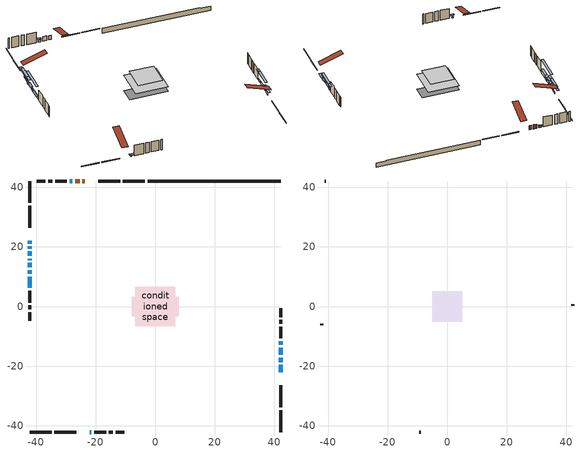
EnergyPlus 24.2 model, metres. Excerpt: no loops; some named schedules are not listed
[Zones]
conditioned space
 floor outside (Floor1 construction): -1.21,-1.21 -1.21,1.21 1.21,1.21 1.21,-1.21 z0.86
 floor adiabatic (AdiabaticFloorConstruction): -6.7,-6.7 -6.7,6.7 6.7,6.7 6.7,-6.7 z3.3
 floor foundation (Slab1 construction): -7.97,-3.2 -7.97,3.2 7.97,3.2 7.97,-3.2 z-1.4
 wall outside (RimJoist1 construction): -3.47,42.14 -10.84,42.14 / -42.14,-42.14 -34.77,-42.14 / -42.14,42.14 -42.14,34.77 / 42.14,-42.14 42.14,-34.77 z0.86:1.16
 wall outside (RimJoist2 construction): -11.77,42.14 -19.14,42.14 / -33.84,-42.14 -26.47,-42.14 / -42.14,33.84 -42.14,26.47 / 42.14,-33.84 42.14,-26.47 z0.86:1.16
 wall outside (AdiabaticWallConstruction 1): -23.59,42.14 -24.45,42.14 / -25.38,42.14 -26.91,42.14 z0.86:2.89
 wall outside (AdiabaticWallConstruction): 42.14,-22.02 42.14,-19.58 / 42.14,-12.89 42.14,-11.66 z0.86:1.88; 42.14,-18.65 42.14,-17.13 / -42.14,20.18 -42.14,19.41 / -42.14,18.49 -42.14,16.96 / -42.14,14.65 -42.14,13.12 / -42.14,12.2 -42.14,10.97 / -42.14,10.05 -42.14,6.23 / 42.14,-16.2 42.14,-13.81 z0.86:2.08; -42.14,22.02 -42.14,21.1 / -22.02,-42.14 -21.41,-42.14 z0.86:1.47; -42.14,16.04 -42.14,15.57 z0.86:1.62; -27.84,42.14 -28.76,42.14 z0.86:1.78
 wall outside (Wall1 construction): -29.69,42.14 -33.65,42.14 / -20.48,-42.14 -16.52,-42.14 / -42.14,5.3 -42.14,1.34 / 42.14,-10.74 42.14,-6.77 z0.86:5.74
 wall outside (Wall2 construction): -34.58,42.14 -35.95,42.14 / -15.59,-42.14 -14.22,-42.14 / -42.14,0.41 -42.14,-0.96 / 42.14,-5.85 42.14,-4.47 z0.86:5.74
 wall outside (Wall3 construction): -36.88,42.14 -39.79,42.14 / -13.29,-42.14 -10.38,-42.14 / -42.14,-1.89 -42.14,-4.8 / 42.14,-3.54 42.14,-0.63 z0.86:5.74
 wall foundation (FoundationWall1 construction): -2.54,42.14,-1.4 -2.54,42.14,0.86 37.68,42.14,0.86 37.68,42.14,0.53 42.14,42.14,0.53 42.14,42.14,-1.4
 window (WindowConstruction): 42.14,-22.02 42.14,-19.58 z0.86:1.87
 window (WindowConstruction 5): 42.14,-18.65 42.14,-17.13 z0.86:2.08
 window (WindowConstruction 6): -42.14,22.02 -42.14,21.11 z0.86:1.47
 window (WindowConstruction 7): -42.14,20.18 -42.14,19.42 z0.86:2.08
 window (WindowConstruction 8): -42.14,18.49 -42.14,16.96 z0.86:2.08
 window (WindowConstruction 9): -42.14,16.03 -42.14,15.58 z0.86:1.62
 window (WindowConstruction 10): -42.14,14.65 -42.14,13.12 z0.86:2.08
 window (WindowConstruction 12): -42.14,12.19 -42.14,10.97 z0.86:2.08
 window (WindowConstruction 1): -42.14,10.05 -42.14,6.23 z0.86:2.08
 window (WindowConstruction 2): -27.84,42.14 -28.76,42.14 z0.86:1.77
 window (WindowConstruction 11): -22.02,-42.14 -21.41,-42.14 z0.86:1.47
 window (WindowConstruction 3): 42.14,-16.2 42.14,-13.81 z0.86:2.08
 window (WindowConstruction 4): 42.14,-12.88 42.14,-11.67 z0.86:1.87
 door (Door): -23.59,42.14 -24.45,42.14 z0.86:2.89
 door (Door 1): -25.38,42.14 -26.91,42.14 z0.86:2.89
 ceiling adiabatic (AdiabaticFloorConstruction): 6.7,-6.7 6.7,6.7 -6.7,6.7 -6.7,-6.7 z3.3
attic - vented
 floor to conditioned space (Floor2 construction Reversed): -5.05,-5.05 -5.05,5.05 5.05,5.05 5.05,-5.05 z5.74
 wall outside (Wall4 construction): -40.72,42.14 -41.22,42.14 / -9.45,-42.14 -8.95,-42.14 / -42.14,-5.73 -42.14,-6.23 / 42.14,0.3 42.14,0.79 z0.86:5.74
 roof outside (Roof1 construction): -22.66,42.14,5.74 -22.66,32.31,9.02 -20.07,32.31,9.02 -20.07,42.14,5.74; -22.95,-42.14,5.74 -22.95,-32.31,9.02 -25.54,-32.31,9.02 -25.54,-42.14,5.74; -42.14,22.95,5.74 -32.31,22.95,9.02 -32.31,25.54,9.02 -42.14,25.54,5.74; 42.14,-22.95,5.74 32.31,-22.95,9.02 32.31,-25.54,9.02 42.14,-25.54,5.74
shading: 42.14,-19.28 42.14,-22.32 43.06,-22.32 43.06,-19.28 z2.17; 42.14,-16.93 42.14,-18.85 43.06,-18.85 43.06,-16.93 z2.28; -42.14,18.5 -42.14,24.63 -43.06,24.63 -43.06,18.5 z4.08; -42.14,16.81 -42.14,22.79 -43.06,22.79 -43.06,16.81 z4.69; -42.14,14.35 -42.14,21.1 -43.06,21.1 -43.06,14.35 z4.69; -42.14,14.97 -42.14,16.64 -43.06,16.64 -43.06,14.97 z2.23; -42.14,12.51 -42.14,15.26 -43.06,15.26 -43.06,12.51 z2.69; -42.14,5.95 -42.14,17.21 -43.06,17.21 -43.06,5.95 z7.1; -42.14,5.93 -42.14,10.34 -43.06,10.34 -43.06,5.93 z2.38; -29.06,42.14 -27.54,42.14 -27.54,43.06 -29.06,43.06 z2.07; -20.8,-42.14 -22.63,-42.14 -22.63,-43.06 -20.8,-43.06 z2.08; 42.14,-11.2 42.14,-18.81 43.06,-18.81 43.06,-11.2 z4.69; 42.14,-9.06 42.14,-15.49 43.06,-15.49 43.06,-9.06 z4.48
[Building]
Building 1: Terrain=Suburbs
[Site:Location]
Montreal Intl AP_QC: Latitude {deg}=45.47; Longitude {deg}=-73.74; Time Zone {hr}=-5; Elevation {m}=36; Keep Site Location Information=Yes
[Site:GroundTemperature:Shallow]
2.07863, -0.316383, -0.508184, 0.628371, 5.19101, 9.73239, 13.6695, 16.1636, 16.3755, 14.347, 10.5102, 6.10817
[Site:WaterMainsTemperature]
Calculation Method=Schedule; Temperature Schedule=mains temperature schedule
[Material] Roughness=Rough; Thermal Absorptance=0.9
Name | Thickness {m} | Conductivity {W/m-K} | Density {kg/m3} | Specific Heat {J/kg-K} | Solar Absorptance | Visible Absorptance
asphalt or fiberglass shingles | 0.00635 | 0.162714 | 1121.4 | 1465.45 | 0.4 | 0.4
ceiling loosefill ins | 0.0846667 | 0.0480833 | 16.02 | 1046.75 | 0.7 | 0.7
ceiling stud and cavity | 0.1397 | 0.0931187 | 65.682 | 1177.47 | 0.7 | 0.7
concrete 4.0 in. | 0.1016 | 1.803125 | 2242.8 | 837.4 | 0.7 | 0.7
concrete 8.0 in. | 0.2032 | 1.803125 | 2242.8 | 837.4 | 0.7 | 0.7
door material | 0.04445 | 0.188738 | 512.64 | 1214.23 | 0.7 | 0.7
door material 1 | 0.04445 | 0.053851 | 512.64 | 1214.23 | 0.7 | 0.7
exterior vertical ins | 0.0219984 | 0.029427 | 32.04 | 1214.23 | 0.7 | 0.7
floor covering | 0.0127 | 0.0433444 | 54.468 | 1339.84 | 0.6 | 0.6
floor rigid ins | 0.051816 | 0.029427 | 32.04 | 1214.23 | 0.7 | 0.7
floor rigid ins 1; wall rigid ins | 0.512978 | 0.029427 | 32.04 | 1214.23 | 0.7 | 0.7
floor stud and cavity | 0.1397 | 0.455447 | 92.3553 | 1139.71 | 0.7 | 0.7
floor stud and cavity 1 | 0.1397 | 1.75129 | 37.0049 | 1207.88 | 0.7 | 0.7
furniture material conditioned space 1 | 0.1524 | 0.115458 | 640.8 | 1214.23 | 0.6 | 0.6
gypsum board | 0.0127 | 0.160291 | 801 | 837.4 | 0.6 | 0.6
gypsum board 1 | 0.0127 | 0.160291 | 801 | 837.4 | 0.7 | 0.7
osb sheathing 0.5 in. | 0.0127 | 0.115458 | 512.64 | 1214.23 | 0.7 | 0.7
osb sheathing 0.75 in. | 0.01905 | 0.115458 | 512.64 | 1214.23 | 0.7 | 0.7
osb sheathing 2.0 in. | 0.0508 | 0.115458 | 512.64 | 1214.23 | 0.7 | 0.7
rim joist stud and cavity | 0.0508 | 0.0451784 | 125.044 | 1163.47 | 0.6 | 0.6
rim joist stud and cavity 1 | 0.0508 | 0.139066 | 50.32683 | 1063.81 | 0.6 | 0.6
wall stud and cavity | 0.1397 | 0.0881538 | 139.0536 | 1170.24 | 0.7 | 0.7
wall stud and cavity 1 | 0.1397 | 0.0921469 | 139.0536 | 1170.24 | 0.7 | 0.7
wall stud and cavity 2 | 0.1397 | 0.0847632 | 139.0536 | 1170.24 | 0.7 | 0.7
wall stud and cavity 3 | 0.0889 | 6.1454 | 50.32683 | 1063.81 | 0.6 | 0.6
wall stud and cavity 4 | 0.0889 | 0.380278 | 52.3479 | 1209.89 | 0.7 | 0.7
wall stud and cavity 5 | 0.0889 | 0.391764 | 83.0341 | 1211.67 | 0.7 | 0.7
wood siding | 0.0254 | 0.102417 | 544.68 | 1172.36 | 0.4 | 0.4
wood siding 1 | 0.00254 | 0.102417 | 544.68 | 1172.36 | 0.4 | 0.4
wood siding 2; wood siding 3; wood siding 4 | 0.0254 | 0.102417 | 544.68 | 1172.36 | 0.7 | 0.7
[WindowMaterial:SimpleGlazingSystem]
Name | U-Factor {W/m2-K} | Solar Heat Gain Coefficient
WindowMaterial | 2.992306 | 0.55
WindowMaterial 1 | 2.98152 | 0.57
WindowMaterial 2 | 3.02581 | 0.51
WindowMaterial 3 | 2.93609 | 0.62
WindowMaterial 4 | 2.96562 | 0.59
WindowMaterial 5 | 3.0383 | 0.46
WindowMaterial 6 | 3.00537 | 0.52
WindowMaterial 7 | 3.06101 | 0.4
WindowMaterial 8 | 3.07975 | 0.4
WindowMaterial 9 | 3.01842 | 0.5
[Construction]
AdiabaticFloorConstruction: floor stud and cavity 1, floor rigid ins 1, osb sheathing 0.75 in., floor covering
AdiabaticWallConstruction: wood siding 3, wall rigid ins, wall stud and cavity 4, gypsum board
AdiabaticWallConstruction 1: wood siding 4, wall rigid ins, wall stud and cavity 4, gypsum board
Door: door material
Door 1: door material 1
Floor1 construction: floor stud and cavity, floor rigid ins, osb sheathing 0.75 in., floor covering
Floor2 construction Reversed: gypsum board, ceiling stud and cavity, ceiling loosefill ins
FoundationWall1 construction: concrete 8.0 in., gypsum board 1
furniture construction conditioned space 1: furniture material conditioned space 1
PartitionWallConstruction: gypsum board, wall stud and cavity 5, gypsum board
RimJoist1 construction: wood siding 2, osb sheathing 2.0 in., rim joist stud and cavity
RimJoist2 construction: wood siding 2, rim joist stud and cavity 1
Roof1 construction: asphalt or fiberglass shingles
Slab1 construction: concrete 4.0 in.
Wall1 construction: wood siding, osb sheathing 0.5 in., wall stud and cavity, gypsum board
Wall2 construction: wood siding, osb sheathing 0.5 in., wall stud and cavity 1, gypsum board
Wall3 construction: wood siding, osb sheathing 0.5 in., wall stud and cavity 2, gypsum board
Wall4 construction: wood siding 1, wall stud and cavity 3
WindowConstruction; WindowConstruction 4: WindowMaterial
WindowConstruction 1: WindowMaterial 1
WindowConstruction 10; WindowConstruction 5; WindowConstruction 8: WindowMaterial 4
WindowConstruction 11: WindowMaterial 8
WindowConstruction 12: WindowMaterial 9
WindowConstruction 2: WindowMaterial 2
WindowConstruction 3: WindowMaterial 3
WindowConstruction 6: WindowMaterial 5
WindowConstruction 7: WindowMaterial 6
WindowConstruction 9: WindowMaterial 7
[Zone] Multiplier=1; Part of Total Floor Area=Yes
Name | Volume {m3}
attic - vented | 54.2697
conditioned space | 703.8
[Space]
Name | Zone | Volume {m3}
attic - vented 1 | attic - vented | 54.2697
conditioned space 1 | conditioned space | 703.8
[ZoneInfiltration:EffectiveLeakageArea]
infil attic - vented 1: Zone or Space=attic - vented 1; Schedule=Always On Discrete; Effective Air Leakage Area {cm2}=4078.8; Stack Coefficient=0.000567105; Wind Coefficient=1.60898e-05
[ZoneMixing]
whole house fan mix: Zone or Space=attic - vented; Schedule=Always On Continuous; Design Flow Rate Calculation Method=Flow/Zone; Design Flow Rate {m3/s}=0; Source Zone or Space=conditioned space
[SurfaceProperty:ExposedFoundationPerimeter]
Slab1: Exposed Perimeter Calculation Method=TotalExposedPerimeter; Total Exposed Perimeter {m}=44.685
[InternalMass] Zone or ZoneList=conditioned space; Space or SpaceList=conditioned space 1
Name | Construction | Surface Area {m2}
furniture mass conditioned space 1 | furniture construction conditioned space 1 | 114.928
partition wall mass | PartitionWallConstruction | 287.32
[Lights]
interior lighting: Zone or ZoneList or Space or SpaceList=conditioned space 1; Schedule=interior lighting schedule; Design Level Calculation Method=LightingLevel; Lighting Level {W}=343.2; Return Air Fraction=0; Fraction Radiant=0.6; Fraction Visible=0.2; Fraction Replaceable=1
[People]
occupants: Zone or ZoneList or Space or SpaceList=conditioned space 1; Number of People Schedule=occupants schedule; Number of People Calculation Method=People; Number of People=3; Fraction Radiant=0.314171; Sensible Heat Fraction=0.56303; Activity Level Schedule=occupants activity schedule; Carbon Dioxide Generation Rate {m3/s-W}=0; Enable ASHRAE 55 Comfort Warnings=No; Mean Radiant Temperature Calculation Type=EnclosureAveraged
[ElectricEquipment] Zone or ZoneList or Space or SpaceList=conditioned space 1; Design Level Calculation Method=EquipmentLevel
Name | Schedule | Design Level {W} | Fraction Latent | Fraction Radiant | Fraction Lost
clothes dryer | clothes dryer schedule | 140.772 | 0.015 | 0.081 | 0.85
clothes washer | clothes washer schedule | 32.1985 | 0.03 | 0.162 | 0.7
cooking range | cooking range schedule | 215.147 | 0.08 | 0.432 | 0.2
dishwasher | dishwasher schedule | 66.8632 | 0.3 | 0.18 | 0.4
fridge | fridge schedule | 72.9452 | 0 | 0.6 | 0
mech vent bath fan 0 | mech vent bath fan 0 schedule | 50.2 | 0 | 0 | 1
mech vent bath fan 1 | mech vent bath fan 1 schedule | 50.2 | 0 | 0 | 1
mech vent house fan | mech vent house fan schedule | 0 | 0 | 0 | 1
mech vent house fan cfis | mech vent house fan cfis schedule | 0 | 0 | 0 | 0
mech vent range fan 0 | mech vent range fan 0 schedule | 57 | 0 | 0 | 1
misc plug loads | misc plug loads schedule | 494.7 | 0.045 | 0.513 | 0.1
whole house fan | Always On Discrete | 0 | 0 | 0 | 1
[OtherEquipment] Zone or ZoneList or Space or SpaceList=conditioned space 1; Design Level Calculation Method=EquipmentLevel
Name | Fuel Type | Schedule | Design Level {W} | Fraction Latent | Fraction Radiant | Fraction Lost
clothes dryer 1 | Electricity | clothes dryer schedule | 0 | 0.015 | 0.081 | 0.85
cooking range 1 | Electricity | cooking range schedule | 0 | 0.08 | 0.432 | 0.2
general water use latent | None | general water use schedule | 62.594 | 1 | 0 | 0
general water use sensible | None | general water use schedule | -61.6891 | 0 | 0.6 | 0
mech vent house fan latent load | None | Always On Discrete | 0 | 1 | 0 | 0
mech vent house fan sensible load | None | Always On Discrete | 0 | 0 | 0 | 0
water heater energy adjustment1 | Electricity | Always On Discrete | 0.01 | 0 | 0 | 1
[ZoneInfiltration:DesignFlowRate] Zone or ZoneList or Space or SpaceList=conditioned space 1; Schedule=Always On Discrete; Design Flow Rate Calculation Method=Flow/Zone; Design Flow Rate {m3/s}=0
infil flow; natural vent flow; whole house fan flow
[AvailabilityManager:Scheduled]
air source heat pump airloop Availability Manager: Schedule=Always On Discrete
[Foundation:Kiva]
Foundation Kiva 1: Initial Indoor Air Temperature {C}=18; Wall Height Above Grade {m}=0.859993; Wall Depth Below Slab {m}=0.2032; Custom Block Material Name 1=exterior vertical ins; Custom Block Depth 1 {m}=2.26; Custom Block X Position 1 {m}=0.2159; Custom Block Z Position 1 {m}=0
[Foundation:Kiva:Settings]
Soil Conductivity {W/m-K}=0.849921; Soil Density {kg/m3}=1842.3; Soil Specific Heat {J/kg-K}=418.7; Ground Solar Absorptivity=0.9; Ground Thermal Absorptivity=0.9; Ground Surface Roughness {m}=0.03; Far-Field Width {m}=40; Deep-Ground Boundary Condition=ZeroFlux; Deep-Ground Depth {m}=40; Minimum Cell Dimension {m}=0.2; Maximum Cell Growth Coefficient=3; Simulation Timestep=Timestep
[Exterior:Lights]
exterior lighting: Schedule=exterior lighting schedule; Design Level {W}=75.6
[EnergyManagementSystem:GlobalVariable]
air_source_heat_pump_airloop_Fan_RTF
infil_program_Qfan
infil_program_Qinf
natural_vent_program_Qnv
natural_vent_program_Qwhf
[EnergyManagementSystem:Sensor]
Name | Output:Variable or Output:Meter Index Key | Output:Variable or Output:Meter
airflow_gain | infil flow | Infiltration Sensible Heat Gain Energy
airflow_gain_1 | natural vent flow | Infiltration Sensible Heat Gain Energy
airflow_gain_2 | whole house fan flow | Infiltration Sensible Heat Gain Energy
airflow_loss | infil flow | Infiltration Sensible Heat Loss Energy
airflow_loss_1 | natural vent flow | Infiltration Sensible Heat Loss Energy
airflow_loss_2 | whole house fan flow | Infiltration Sensible Heat Loss Energy
clg_load_cond |  | Cooling:EnergyTransfer:Zone:CONDITIONED SPACE
clg_sp_s; clg_sp_s_1 | cooling setpoint | Schedule Value
clothes_dryer_exhaust_0_sch_s | clothes dryer exhaust 0 schedule | Schedule Value
cool_season | cooling season schedule | Schedule Value
htg_load_cond |  | Heating:EnergyTransfer:Zone:CONDITIONED SPACE
htg_sp_s; htg_sp_s_1 | heating setpoint | Schedule Value
ig_ee_conv | clothes dryer | Electric Equipment Convective Heating Energy
ig_ee_conv_2 | cooking range | Electric Equipment Convective Heating Energy
ig_ee_conv_4 | fridge | Electric Equipment Convective Heating Energy
ig_ee_conv_5 | misc plug loads | Electric Equipment Convective Heating Energy
ig_ee_conv_6 | whole house fan | Electric Equipment Convective Heating Energy
ig_ee_rad | clothes dryer | Electric Equipment Radiant Heating Energy
ig_ee_rad_2 | cooking range | Electric Equipment Radiant Heating Energy
ig_ee_rad_4 | fridge | Electric Equipment Radiant Heating Energy
ig_ee_rad_5 | misc plug loads | Electric Equipment Radiant Heating Energy
ig_ee_rad_6 | whole house fan | Electric Equipment Radiant Heating Energy
ig_lgt_conv | interior lighting | Lights Convective Heating Energy
ig_lgt_rad | interior lighting | Lights Radiant Heating Energy
ig_lgt_vis | interior lighting | Lights Visible Radiation Heating Energy
ig_oe_conv | clothes dryer 1 | Other Equipment Convective Heating Energy
ig_oe_conv_1 | cooking range 1 | Other Equipment Convective Heating Energy
ig_oe_conv_2 | general water use latent | Other Equipment Convective Heating Energy
ig_oe_conv_3 | general water use sensible | Other Equipment Convective Heating Energy
ig_oe_conv_4 | water heater energy adjustment1 | Other Equipment Convective Heating Energy
ig_oe_rad | clothes dryer 1 | Other Equipment Radiant Heating Energy
ig_oe_rad_1 | cooking range 1 | Other Equipment Radiant Heating Energy
ig_oe_rad_2 | general water use latent | Other Equipment Radiant Heating Energy
ig_oe_rad_3 | general water use sensible | Other Equipment Radiant Heating Energy
ig_oe_rad_4 | water heater energy adjustment1 | Other Equipment Radiant Heating Energy
ig_ppl_conv | occupants | People Convective Heating Energy
ig_ppl_rad | occupants | People Radiant Heating Energy
im_conv | furniture mass conditioned space 1 | Surface Inside Face Convection Heat Gain Energy
im_conv_1 | partition wall mass | Surface Inside Face Convection Heat Gain Energy
im_ig | furniture mass conditioned space 1 | Surface Inside Face Internal Gains Radiation Heat Gain Energy
im_ig_1 | partition wall mass | Surface Inside Face Internal Gains Radiation Heat Gain Energy
im_lgt | furniture mass conditioned space 1 | Surface Inside Face Lights Radiation Heat Gain Energy
im_lgt_1 | partition wall mass | Surface Inside Face Lights Radiation Heat Gain Energy
im_sol | furniture mass conditioned space 1 | Surface Inside Face Solar Radiation Heat Gain Energy
im_sol_1 | partition wall mass | Surface Inside Face Solar Radiation Heat Gain Energy
im_surf | furniture mass conditioned space 1 | Surface Inside Face Net Surface Thermal Radiation Heat Gain Energy
im_surf_1 | partition wall mass | Surface Inside Face Net Surface Thermal Radiation Heat Gain Energy
mech_vent_bath_fan_0_sch_s | mech vent bath fan 0 schedule | Schedule Value
mech_vent_bath_fan_1_sch_s | mech vent bath fan 1 schedule | Schedule Value
mech_vent_range_fan_0_sch_s | mech vent range fan 0 schedule | Schedule Value
mv_conv | mech vent bath fan 0 | Electric Equipment Convective Heating Energy
mv_conv_1 | mech vent bath fan 1 | Electric Equipment Convective Heating Energy
mv_conv_2 | mech vent house fan | Electric Equipment Convective Heating Energy
mv_conv_3 | mech vent house fan cfis | Electric Equipment Convective Heating Energy
mv_conv_4 | mech vent range fan 0 | Electric Equipment Convective Heating Energy
mv_conv_5 | mech vent house fan latent load | Other Equipment Convective Heating Energy
mv_conv_6 | mech vent house fan sensible load | Other Equipment Convective Heating Energy
mv_rad | mech vent bath fan 0 | Electric Equipment Radiant Heating Energy
mv_rad_1 | mech vent bath fan 1 | Electric Equipment Radiant Heating Energy
mv_rad_2 | mech vent house fan | Electric Equipment Radiant Heating Energy
mv_rad_3 | mech vent house fan cfis | Electric Equipment Radiant Heating Energy
mv_rad_4 | mech vent range fan 0 | Electric Equipment Radiant Heating Energy
mv_rad_5 | mech vent house fan latent load | Other Equipment Radiant Heating Energy
mv_rad_6 | mech vent house fan sensible load | Other Equipment Radiant Heating Energy
natural_vent_s | natural vent schedule | Schedule Value
out_pb_s |  | Site Outdoor Air Barometric Pressure
out_wt_s |  | Site Outdoor Air Humidity Ratio
site_vw_s |  | Site Wind Speed
ss_back_out | Window1 | Surface Window Shortwave from Zone Back Out Window Heat Transfer Rate
ss_back_out_1 | Window10 | Surface Window Shortwave from Zone Back Out Window Heat Transfer Rate
ss_back_out_10 | Window7 | Surface Window Shortwave from Zone Back Out Window Heat Transfer Rate
ss_back_out_11 | Window8 | Surface Window Shortwave from Zone Back Out Window Heat Transfer Rate
ss_back_out_12 | Window9 | Surface Window Shortwave from Zone Back Out Window Heat Transfer Rate
ss_back_out_2 | Window11 | Surface Window Shortwave from Zone Back Out Window Heat Transfer Rate
ss_back_out_3 | Window12 | Surface Window Shortwave from Zone Back Out Window Heat Transfer Rate
ss_back_out_4 | Window13 | Surface Window Shortwave from Zone Back Out Window Heat Transfer Rate
ss_back_out_5 | Window14 | Surface Window Shortwave from Zone Back Out Window Heat Transfer Rate
ss_back_out_6 | Window15 | Surface Window Shortwave from Zone Back Out Window Heat Transfer Rate
ss_back_out_7 | Window16 | Surface Window Shortwave from Zone Back Out Window Heat Transfer Rate
ss_back_out_8 | Window3 | Surface Window Shortwave from Zone Back Out Window Heat Transfer Rate
ss_back_out_9 | Window6 | Surface Window Shortwave from Zone Back Out Window Heat Transfer Rate
ss_conv | Door1 | Surface Inside Face Convection Heat Gain Energy
ss_conv_1 | Door2 | Surface Inside Face Convection Heat Gain Energy
ss_conv_10 | Window3 | Surface Inside Face Convection Heat Gain Energy
ss_conv_11 | Window6 | Surface Inside Face Convection Heat Gain Energy
ss_conv_12 | Window7 | Surface Inside Face Convection Heat Gain Energy
ss_conv_13 | Window8 | Surface Inside Face Convection Heat Gain Energy
ss_conv_14 | Window9 | Surface Inside Face Convection Heat Gain Energy
ss_conv_2 | Window1 | Surface Inside Face Convection Heat Gain Energy
ss_conv_3 | Window10 | Surface Inside Face Convection Heat Gain Energy
ss_conv_4 | Window11 | Surface Inside Face Convection Heat Gain Energy
ss_conv_5 | Window12 | Surface Inside Face Convection Heat Gain Energy
ss_conv_6 | Window13 | Surface Inside Face Convection Heat Gain Energy
ss_conv_7 | Window14 | Surface Inside Face Convection Heat Gain Energy
ss_conv_8 | Window15 | Surface Inside Face Convection Heat Gain Energy
ss_conv_9 | Window16 | Surface Inside Face Convection Heat Gain Energy
ss_ig | Door1 | Surface Inside Face Internal Gains Radiation Heat Gain Energy
ss_ig_1 | Door2 | Surface Inside Face Internal Gains Radiation Heat Gain Energy
ss_ig_10 | Window3 | Surface Inside Face Internal Gains Radiation Heat Gain Energy
ss_ig_11 | Window6 | Surface Inside Face Internal Gains Radiation Heat Gain Energy
ss_ig_12 | Window7 | Surface Inside Face Internal Gains Radiation Heat Gain Energy
ss_ig_13 | Window8 | Surface Inside Face Internal Gains Radiation Heat Gain Energy
ss_ig_14 | Window9 | Surface Inside Face Internal Gains Radiation Heat Gain Energy
ss_ig_2 | Window1 | Surface Inside Face Internal Gains Radiation Heat Gain Energy
ss_ig_3 | Window10 | Surface Inside Face Internal Gains Radiation Heat Gain Energy
ss_ig_4 | Window11 | Surface Inside Face Internal Gains Radiation Heat Gain Energy
ss_ig_5 | Window12 | Surface Inside Face Internal Gains Radiation Heat Gain Energy
ss_ig_6 | Window13 | Surface Inside Face Internal Gains Radiation Heat Gain Energy
ss_ig_7 | Window14 | Surface Inside Face Internal Gains Radiation Heat Gain Energy
ss_ig_8 | Window15 | Surface Inside Face Internal Gains Radiation Heat Gain Energy
ss_ig_9 | Window16 | Surface Inside Face Internal Gains Radiation Heat Gain Energy
ss_lgt | Door1 | Surface Inside Face Lights Radiation Heat Gain Energy
ss_lgt_1 | Door2 | Surface Inside Face Lights Radiation Heat Gain Energy
ss_sol | Door1 | Surface Inside Face Solar Radiation Heat Gain Energy
ss_sol_1 | Door2 | Surface Inside Face Solar Radiation Heat Gain Energy
ss_surf | Door1 | Surface Inside Face Net Surface Thermal Radiation Heat Gain Energy
ss_surf_1 | Door2 | Surface Inside Face Net Surface Thermal Radiation Heat Gain Energy
ss_surf_10 | Window3 | Surface Inside Face Net Surface Thermal Radiation Heat Gain Energy
ss_surf_11 | Window6 | Surface Inside Face Net Surface Thermal Radiation Heat Gain Energy
ss_surf_12 | Window7 | Surface Inside Face Net Surface Thermal Radiation Heat Gain Energy
ss_surf_13 | Window8 | Surface Inside Face Net Surface Thermal Radiation Heat Gain Energy
ss_surf_14 | Window9 | Surface Inside Face Net Surface Thermal Radiation Heat Gain Energy
ss_surf_2 | Window1 | Surface Inside Face Net Surface Thermal Radiation Heat Gain Energy
ss_surf_3 | Window10 | Surface Inside Face Net Surface Thermal Radiation Heat Gain Energy
ss_surf_4 | Window11 | Surface Inside Face Net Surface Thermal Radiation Heat Gain Energy
ss_surf_5 | Window12 | Surface Inside Face Net Surface Thermal Radiation Heat Gain Energy
ss_surf_6 | Window13 | Surface Inside Face Net Surface Thermal Radiation Heat Gain Energy
ss_surf_7 | Window14 | Surface Inside Face Net Surface Thermal Radiation Heat Gain Energy
ss_surf_8 | Window15 | Surface Inside Face Net Surface Thermal Radiation Heat Gain Energy
ss_surf_9 | Window16 | Surface Inside Face Net Surface Thermal Radiation Heat Gain Energy
ss_trans_in | Window1 | Surface Window Transmitted Solar Radiation Rate
ss_trans_in_1 | Window10 | Surface Window Transmitted Solar Radiation Rate
ss_trans_in_10 | Window7 | Surface Window Transmitted Solar Radiation Rate
ss_trans_in_11 | Window8 | Surface Window Transmitted Solar Radiation Rate
ss_trans_in_12 | Window9 | Surface Window Transmitted Solar Radiation Rate
ss_trans_in_2 | Window11 | Surface Window Transmitted Solar Radiation Rate
ss_trans_in_3 | Window12 | Surface Window Transmitted Solar Radiation Rate
ss_trans_in_4 | Window13 | Surface Window Transmitted Solar Radiation Rate
